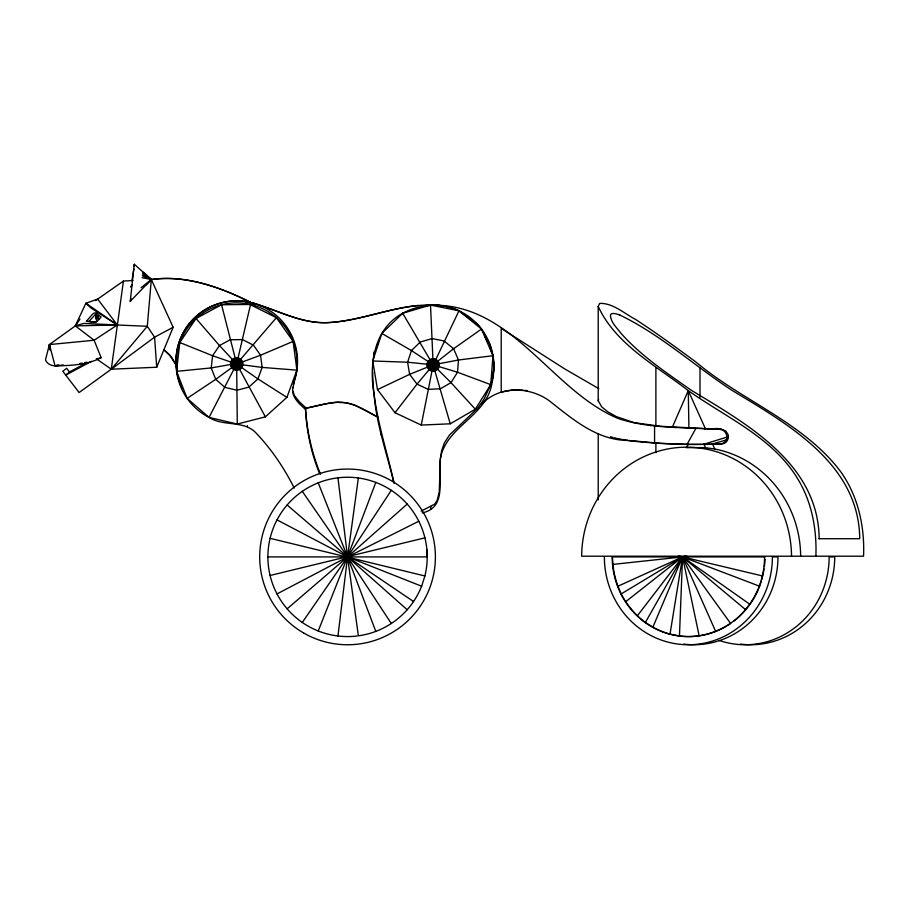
<?xml version="1.0" encoding="UTF-8"?>
<svg xmlns="http://www.w3.org/2000/svg" width="909" height="909" viewBox="0 0 909 909"><rect width="100%" height="100%" fill="white"/><g stroke="black" fill="none" stroke-linecap="round" stroke-linejoin="round"><path stroke-width="1.36" d="M598.224 499.927L598.224 433.798M187.129 398.381A61.096 60.789 0 0 1 176.596 371.565L176.823 353.806L179.777 342.523A60.88 60.585 0 0 1 196.014 318.48A60.505 60.199 0 0 1 221.557 304.742A60.324 60.028 0 0 1 249.316 304.174L276.393 317.673L293.118 341.386L296.902 370.145L292.925 388.041M292.891 387.268C290.948 396.813 299.175 403.721 305.504 409.414C306.697 431.411 311.242 453.205 319.593 473.612M686.681 555.922L682.545 556.91L679.455 635.993L670.013 634.118A76.947 68.97 56.7 0 1 652.878 627.176L645.356 622.472A77.185 66.88 69.8 0 1 637.414 615.734A76.958 66.675 69.8 0 1 625.744 601.656L682.545 556.91L685.159 555.91M433.638 358.737L432.673 371.247M421.117 511.119L434.627 504.165L437.149 500.461L439.252 491.985L440.365 458.886L441.649 450.784L444.308 443.013L449.523 434.979L477.929 407.902L484.02 399.244L490.735 384.632L492.962 355.714L490.008 344.579L481.497 329.058L477.589 324.399L458.965 310.798C440.922 302.356 420.083 303.992 402.676 313.264C373.372 329.16 368.963 365.077 374.133 394.847C376.531 424.844 386.904 453.193 393.711 482.259M134.168 266.28L134.282 264.246L151.326 279.506L173.153 327.285L156.712 367.236L111.284 369.202L79.128 392.529L62.801 371.27L66.664 368.304L69.493 371.986L86.321 362.93M235.976 370.19L237.363 357.726M176.562 371.361L179.777 342.523L196.014 318.491L221.557 304.742L250.566 304.458A60.562 60.267 0 0 1 276.393 317.673A60.948 60.642 0 0 1 293.107 341.386A61.187 60.892 0 0 1 296.902 370.145L286.892 397.369L265.371 416.833L237.272 424.06L209.036 417.401L187.129 398.381L176.562 371.361L211.24 367.918L242.726 362.384M357.169 635.993A77.629 75.549 -6.9 0 1 337.955 635.993L347.556 556.91L358.362 477.975A77.663 75.583 6.9 0 1 375.803 482.418L376.883 482.838A77.651 75.572 34.6 0 1 391.29 490.315A77.629 75.561 34.6 0 1 407.187 504.075A77.64 75.561 62.3 0 1 424.912 537.867A77.64 75.561 -90 0 1 427.219 556.91A77.64 75.561 90 0 1 424.901 575.976L421.628 586.225A77.549 75.481 -62.3 0 1 413.55 601.519A77.742 75.663 -62.3 0 1 407.187 609.734A77.629 75.561 -34.6 0 1 391.29 623.494A77.651 75.572 -34.6 0 1 376.883 630.982L375.803 631.391A77.663 75.583 -6.9 0 1 358.362 635.834L347.556 556.91L337.955 477.827A77.629 75.549 6.9 0 1 358.362 477.975M142.827 272.041L151.326 279.506L130.271 301.311L134.282 264.246M133.85 268.95L131.953 280.574M372.69 364.407L373.179 360.691M373.508 358.203L373.997 351.976M132.896 280.529L123.442 281.051L111.284 369.202L96.297 358.748M481.361 404.516C498.802 385.632 528.663 386.314 548.741 400.38C572.091 418.583 595.747 439.706 627.221 440.479L627.744 440.547C658.605 444.069 689.749 445.16 720.78 444.001C724.155 444.274 727.45 441.876 728.154 438.558A7.624 7.283 90 0 0 727.973 434.343L725.689 430.946L721.985 429.491L659.991 426.241L633.959 422.605L616.404 416.629L607.757 411.8L601.769 406.914L598.213 400.744L598.213 306.401L599.679 303.39C612.905 302.913 623.949 313.31 635.141 319.173C655.957 332.649 675.955 347.34 695.93 362.021C742.187 401.017 803.613 422.412 840.723 471.726C858.13 496.121 864.811 526.584 863.55 556.206L581.658 556.206A109.728 104.933 90 0 1 686.579 447.183A109.728 104.933 90 0 1 791.512 556.206M670.013 634.118L682.545 556.91L678.478 555.785M421.253 425.071L395.006 412.731L377.496 389.597L372.735 360.987L381.825 333.433L402.676 313.264L430.514 305.094L458.965 310.798L481.497 329.058L492.962 355.714A61.642 61.142 0 0 1 490.735 384.632L475.316 409.209L450.239 423.799L421.253 425.071L434.4 358.896M235.226 370.008L250.566 304.458M715.394 444.16C733.256 446.069 728.791 424.435 712.383 429.184C680.841 427.037 648.333 428.639 617.995 418.424C550.877 390.222 512.494 303.651 432.048 305.174M130.271 301.311L130.941 298.697M761.617 579.862L762.606 575.976A77.083 77.038 -90 0 0 764.06 568.898M293.255 384.791L295.243 377.03M598.213 400.744L598.588 399.324M435.15 359.044L431.218 370.952M758.788 588.373A76.958 76.242 27.2 0 0 759.617 586.225L761.288 581.158M418.151 305.469L418.106 305.481C388.359 308.356 360.271 320.286 330.456 322.502C303.447 324.615 279.063 310.992 254.031 303.322L253.781 304.083L246.941 300.515A256.315 256.315 0 0 0 225.455 290.971C202.048 281.938 176.516 275.757 151.337 279.54C186.561 274.7 221.455 287.528 252.35 303.311M376.553 346.977L377.826 343.216M234.488 369.838L238.817 358.066M318.23 630.982L347.556 556.91L375.803 482.418M652.878 627.176L682.545 556.91L762.606 575.976M598.213 306.401C615.609 344.443 656.628 366.032 688.261 390.609L672.399 427.116L671.74 427.116M458.965 310.798L430.525 370.622M239.499 358.407L209.036 417.401C222.944 426.446 241.76 420.39 254.475 431.423C270.666 447.887 283.858 467.453 294.243 488.042M695.851 428.469L686.999 444.421L712.667 444.285L714.724 449.001A109.728 104.933 -90 0 1 800.647 556.206M645.356 622.472L682.545 556.91L759.617 586.225M436.49 359.68L429.832 370.304M233.158 369.156L240.181 358.76M337.955 635.993A77.64 75.561 20.8 0 1 302.277 622.46L347.556 556.91L391.29 490.315M79.992 319.093L75.333 325.877L49.404 344.579L45.45 359.964C49.484 368.406 59.46 365.452 66.8 365.532C78.56 364.873 90.616 363.225 101.183 357.692L94.104 340.25L75.333 325.877L85.878 303.22L97.683 299.095L117.318 324.99L147.292 326.297L154.598 337.171L156.712 367.236M754.845 596.634A76.958 76.242 27.2 0 1 749.948 604.349L745.664 609.734A77.049 74.47 33.4 0 1 733.836 621.177M637.414 615.734L682.545 556.91L749.948 604.349M395.006 412.731L417.026 384.121L437.093 360.157M232.579 368.656L276.393 317.673M437.683 360.646L428.673 369.361M146.019 284.903L151.326 279.506L142.668 272.632M86.446 321.229L92.093 314.662L94.093 313.003L96.24 312.889L101.115 317.082L97.638 320.82L95.627 322.184L93.195 322.309L86.446 321.229L96.093 322.025M89.355 320.957L97.002 312.719M232 368.145L241.305 359.737M287.13 608.825L347.556 556.91L407.187 504.075M69.493 371.986L65.766 375.133L91.411 361.373M141.156 287.664L151.326 279.506L144.895 274.552M481.497 329.058L453.614 348.726L428.207 368.747M95.513 300.606L123.442 281.051M241.749 360.362L215.706 379.348L187.129 398.381A60.733 60.437 0 0 0 209.036 417.401M117.318 324.99L83.844 323.422L75.333 325.877L117.318 324.99L90.832 307.912L85.878 303.22L117.318 324.99L94.104 340.25L49.404 344.579L49.677 349.704M438.581 361.827L427.741 368.145M422.265 512.949C450.285 506.574 435.229 472.919 441.649 453.284C450.875 424.628 487.644 414.288 492.11 382.291A61.448 60.948 0 0 0 493.212 359.907M745.664 609.734L682.545 556.91L621.177 593.929L617.927 586.225A76.97 65.38 83.2 0 1 612.905 564.409L612.45 556.91L765.003 556.91M231.147 366.929L242.192 360.998M173.153 327.285L154.598 337.171L111.284 369.202L147.292 326.297L151.326 279.506L142.474 274.063M302.322 491.326A77.663 75.583 -48.5 0 0 277.018 519.88A77.663 75.583 -76.2 0 0 267.894 556.91A77.64 75.561 76.2 0 0 277.018 593.929L347.556 556.91L418.788 521.243M438.888 362.532L409.618 374.338L377.496 389.597M617.927 586.225L682.545 556.91L730.643 623.494A77.049 74.47 33.4 0 1 727.302 625.653M230.863 366.213L260.542 355.237L293.118 341.386M612.905 564.409L682.545 556.91L699.146 635.834A77.083 71.891 44.4 0 0 715.656 631.391L716.701 630.982A77.049 74.47 33.4 0 0 726.166 626.324M439.195 363.236L427.162 366.77M101.183 357.692L96.74 358.862M727.018 437.104L703.225 444.444L704.555 444.444L705.1 447.626L714.724 449.001M230.579 365.509L236.658 363.748L242.828 363.146M726.359 439.933L711.338 444.285L712.667 444.285M305.208 408.414L329.603 403.085M305.401 408.38L325.274 403.789L337.012 402.346L346.499 402.789L354.51 404.982L378.121 417.22M270.087 575.488L424.901 537.844M84.628 362.68L86.889 362.157M63.346 364.998L55.04 365.804L49.404 344.579L50.302 349.897M79.878 363.509L82.253 363.1M492.962 355.714L458.466 359.998L427.025 366.02M96.115 317.616L97.093 317.525M330.819 402.971C347.42 399.324 362.577 408.277 376.246 416.379M439.433 364.714L426.9 365.259M230.386 364.032L242.93 363.895M688.261 428.059L688.92 428.059L688.261 390.609C726.541 417.776 774.025 438.047 798.647 480.395C812.101 503.211 816.85 529.97 815.884 556.206M704.782 428.832L705.452 428.832L688.261 390.609M720.655 429.491L721.985 429.491M719.451 444.001L720.78 444.001M818.748 538.719L859.732 538.719C859.005 463.692 787.796 424.208 731.836 390.245C694.226 365.645 660.4 334.535 619.654 314.946M267.894 556.91L427.219 556.91L426.9 549.752M58.562 365.134L56.869 364.998M523.073 390.234L512.733 390.006L501.211 392.086L501.211 328.331L564.591 368.838L598.804 388.666M439.377 365.475L407.607 362.225L372.735 360.987M705.1 447.626L685.988 447.648L688.329 444.421L659.923 443.319L628.96 440.479M430.411 304.856L443.853 305.981A60.608 60.608 0 0 1 492.371 378.644M230.477 363.27L262.144 367.406L296.902 370.145M443.853 305.981C403.448 300.186 365.668 321.661 325.649 322.65C296.857 323.411 271.996 306.288 244.339 301.379A60.608 60.608 0 0 0 176.869 351.533M622.972 439.57L627.755 440.297M439.32 366.236L427.014 363.77M524.686 390.302L527.47 390.779M244.339 301.379L254.031 303.322M617.552 438.547L621.62 439.32M142.122 277.711L151.326 279.506L142.293 275.768M230.556 362.498L242.771 365.384M613.927 437.695L616.336 438.263M270.087 538.321L424.901 575.976M610.621 436.786L612.723 437.411M490.735 384.632L457.522 372.236L427.264 363.043M277.018 519.88L347.556 556.91L421.628 586.225M179.777 342.523L212.592 355.726L242.498 366.1M438.854 367.656L427.503 362.316M231.068 361.1L242.237 366.827M438.445 368.304L411.447 350.567L381.825 333.433M231.5 360.464L257.906 378.928L286.892 397.369M287.13 504.995L347.556 556.91L413.55 601.519M438.036 368.952L428.287 361.055M231.931 359.828L241.408 368.054M97.649 318.275L99.001 319.434M337.978 477.816A77.663 75.583 -20.8 0 0 302.299 491.349L347.556 556.91L407.187 609.734M320.502 474.203C311.776 452.989 306.674 430.377 305.504 407.471L299.413 401.846L294.289 395.324L292.766 390.836M475.316 409.209L451 382.632L428.843 360.521M196.014 318.491L219.467 345.545L240.84 368.565M436.968 369.986L429.389 359.987M233.034 358.839L240.26 369.088M318.23 482.838L347.556 556.91L391.29 623.494M402.676 313.264L436.297 370.372M176.13 364.736L171.619 357.328L163.904 349.76L169.54 354.692L177.096 366.77M233.715 358.476L265.371 416.833M435.638 370.758L430.684 359.237M682.545 556.91L715.656 631.391M234.386 358.112L238.953 369.793M347.556 556.91L375.803 631.391M450.239 423.799L431.423 359.021M372.69 372.122C372.758 410.368 386.109 446.535 394.108 483.338M238.215 369.986L221.557 304.742M434.207 371.179L432.15 358.805M235.829 357.737L237.465 370.168M819.157 538.719C818.43 463.692 747.232 424.208 691.26 390.245C666.479 372.792 640.765 355.76 620.586 332.83C616.654 327.445 610.45 322.081 610.484 314.946A53.745 10.181 39.1 0 1 619.756 315.048M430.514 305.094L433.445 371.213M236.601 357.726L237.272 424.06M700.01 367.668L700.01 397.358M655.889 367.668L655.889 425.912L654.571 425.912L654.571 443.035L655.889 443.035L655.889 452.648M430.798 506.495L430.798 509.006M380.928 432.195L380.928 434.707M305.504 407.471L305.504 409.414M247.328 425.582L247.328 426.56M491.792 381.064A60.608 60.608 0 0 1 490.69 384.746M423.992 305.731A60.608 60.608 0 0 1 427.809 305.276M182.357 388.416A60.608 60.608 0 0 1 180.743 384.882M179.346 381.223A60.608 60.608 0 0 1 177.869 376.224M177.562 374.962A60.608 60.608 0 0 1 176.482 354.215M296.788 370.815A60.812 60.517 0 0 1 295.448 377.087M181.493 386.689A60.812 60.517 0 0 1 180.005 383.189M177.403 374.667A60.812 60.517 0 0 1 233.465 300.947A60.812 60.517 0 0 1 297.141 368.281M484.781 336.364A61.448 60.948 0 0 1 486.758 339.818M490.451 348.329A61.448 60.948 0 0 1 491.962 353.419M492.553 356.01A61.448 60.948 0 0 1 493.019 358.612M302.299 622.472A77.64 75.561 48.5 0 1 277.006 593.907M97.388 321.172A4.454 2.67 84.5 0 1 95.684 316.923A4.454 2.67 84.5 0 1 97.229 313.048M97.877 318.627A1.454 0.875 84.5 0 1 97.047 317.252A1.454 0.875 84.5 0 1 97.638 315.787M98.308 315.968A1.454 0.875 84.5 0 1 98.592 316.377M98.717 317.968A1.454 0.875 84.5 0 1 98.206 318.616M683.818 644.106A87.843 84.014 -90 0 0 777.968 556.91L772.389 556.91A87.843 84.014 90 0 1 688.386 644.754A87.843 84.014 90 0 1 604.371 556.91M764.571 556.91A79.662 76.186 -90 0 1 688.386 636.573A79.662 76.186 -90 0 1 612.2 556.91M764.969 559.319A77.083 77.038 -90 0 1 764.401 566.512M758.356 589.43A76.958 76.242 27.2 0 1 755.39 595.622M697.942 636.005A77.083 71.891 44.4 0 1 679.375 635.993M625.699 601.61A77.185 66.88 69.8 0 1 621.131 593.884M719.394 640.527A87.843 84.014 -90 0 0 829.144 556.91L834.723 556.91A87.843 84.003 90 0 1 740.574 644.106M458.466 359.998L457.522 372.236L451 382.632L440.388 388.802L428.128 389.347L417.026 384.121L409.618 374.338L407.607 362.225L411.447 350.567L420.276 342.034L432.048 338.58L444.081 340.989L453.614 348.726L458.466 359.998M212.592 355.726L211.24 367.918L215.706 379.348L224.977 387.393L236.919 390.211L248.805 387.154L257.906 378.928L262.144 367.406L260.542 355.237L253.475 345.204L242.544 339.614L230.272 339.739L219.467 345.545L212.592 355.726M132.282 284.79L130.623 287.005L132.271 284.824M303.629 632.982A87.843 87.843 0 0 0 435.4 556.91A87.843 87.843 0 0 0 303.629 480.827A87.843 87.843 0 0 0 303.629 632.982M96.127 316.616A1.454 0.875 84.5 0 0 97.07 318.741A1.454 0.875 84.5 0 0 97.638 316.525A1.454 0.875 84.5 0 0 96.127 316.616"/></g></svg>
